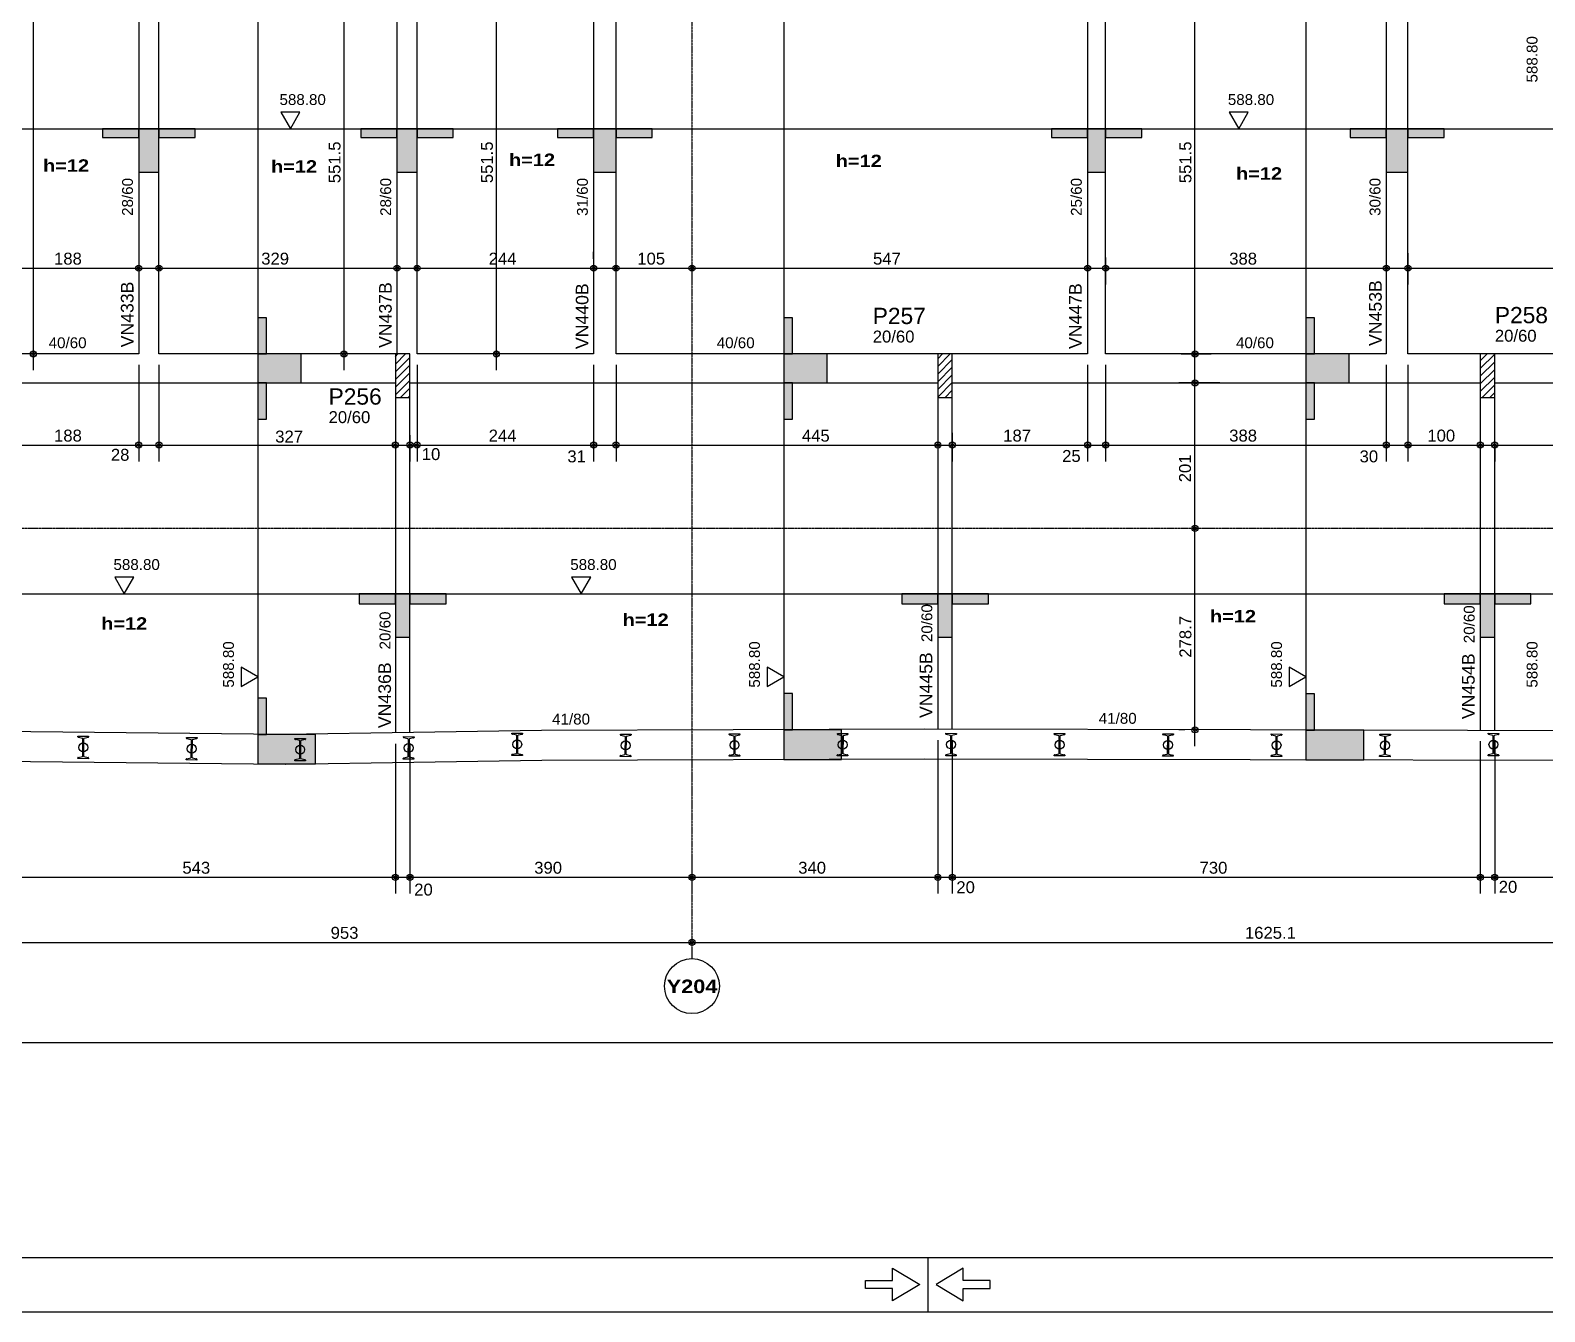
# Model space of a CAD drawing. Extents: x 0 to 13080, y 0 to 6750.
# Drawn here: x 6289 to 8383, y 0 to 1772 of the extents above; entities that cross this region are included whole.
import ezdxf

# ---------------------------------------------------------------- set-up
doc = ezdxf.new("R2010")
doc.units = 0
doc.header["$MEASUREMENT"] = 0
doc.linetypes.add('ESTILO_TQS_0007', pattern=[2.1, 1.5, -0.2, 0.2, -0.2])
for name, color, linetype in [('MTH-179', 1, 'CONTINUOUS'), ('MTH-202', 1, 'CONTINUOUS'), ('MTH-224', 4, 'CONTINUOUS'), ('MTH-230', 1, 'CONTINUOUS'), ('MTH-231', 1, 'CONTINUOUS'), ('MTH-COTAS7', 31, 'CONTINUOUS'), ('MTH-DIM-PILAR', 3, 'CONTINUOUS'), ('MTH-DIM-VIGA', 3, 'CONTINUOUS'), ('MTH-EIXO-214', 4, 'CONTINUOUS'), ('MTH-FACE-VIGA', 7, 'CONTINUOUS'), ('MTH-HACHURA-PILAR', 1, 'CONTINUOUS'), ('MTH-LINHA-CORTE', 5, 'CONTINUOUS'), ('MTH-LINHA-SEÇÃO', 16, 'CONTINUOUS'), ('MTH-MARGEM', 5, 'CONTINUOUS'), ('MTH-PILAR-MORRE', 5, 'CONTINUOUS'), ('MTH-SIMB_COTA', 3, 'CONTINUOUS'), ('MTH-SOMBRA21', 150, 'CONTINUOUS'), ('MTH-TIT1-VIGA', 5, 'CONTINUOUS'), ('MTH-TXT', 4, 'CONTINUOUS'), ('MTH-TXT-NEGRITO', 5, 'CONTINUOUS')]:
    doc.layers.add(name, color=color, linetype=linetype)
doc.styles.add('TQS_ARIAL', font='arial.ttf')
doc.styles.add('TQS_ARIAL_BLACK', font='ariblk.ttf')

msp = doc.modelspace()

# ---------------------------------------------------------------- linework, layer by layer
at = {"layer": 'MTH-179', "linetype": 'Continuous'}
for p, q in [((7530, 75), (7530, 0)), ((0, 0), (13080, 0))]:
    msp.add_line(p, q, dxfattribs=at)
for points in [[(7518.748901, 37.5), (7481.248901, 15), (7481.248901, 31.875), (7443.748901, 31.875), (7443.748901, 43.125), (7481.248901, 43.125), (7481.248901, 60), (7518.748901, 37.5)], [(7541.248901, 37.5), (7578.748901, 15), (7578.748901, 31.875), (7616.248901, 31.875), (7616.248901, 43.125), (7578.748901, 43.125), (7578.748901, 60), (7541.248901, 37.5)]]:
    msp.add_lwpolyline(points, dxfattribs=at)
at = {"layer": 'MTH-224', "linetype": 'Continuous'}
for points in [[(6635.217102, 1658.422405), (6648.466607, 1635.4747), (6661.714794, 1658.422405), (6635.217102, 1658.422405)], [(7946.545152, 1658.422405), (7959.794657, 1635.4747), (7973.042844, 1658.422405), (7946.545152, 1658.422405)], [(6405.627453, 1015.531695), (6418.876958, 992.58399), (6432.125144, 1015.531695), (6405.627453, 1015.531695)], [(7037.271453, 1015.531695), (7050.520958, 992.58399), (7063.769144, 1015.531695), (7037.271453, 1015.531695)], [(6580.43917, 864.634503), (6603.386875, 877.884008), (6580.43917, 891.132194), (6580.43917, 864.634503)], [(7307.833944, 864.634503), (7330.781649, 877.884008), (7307.833944, 891.132194), (7307.833944, 864.634503)], [(8029.712214, 864.634503), (8052.659919, 877.884008), (8029.712214, 891.132194), (8029.712214, 864.634503)]]:
    msp.add_lwpolyline(points, dxfattribs=at)
at = {"layer": 'MTH-230', "linetype": 'Continuous'}
msp.add_circle((7203.777243, 450.1738), 38, dxfattribs=at)
at = {"layer": 'MTH-231', "linetype": 'Continuous'}
for p, q in [((6954.857354, 799.09333), (6954.862809, 800.028398)), ((6954.862809, 800.028398), (6969.544159, 799.942741)), ((6961.099145, 796.982172), (6955.451798, 798.335123)), ((6961.556645, 772.75197), (6961.693589, 796.223964)), ((6962.669453, 796.218271), (6962.532516, 772.747702)), ((6968.935453, 798.256454), (6963.272704, 796.96949)), ((6969.544159, 799.942741), (6969.538704, 799.007673)), ((7104.851212, 797.586204), (7104.856667, 798.521272)), ((7104.856667, 798.521272), (7119.538017, 798.435615)), ((7111.093003, 795.475046), (7105.445656, 796.827997)), ((7118.929311, 796.749328), (7113.266562, 795.462364)), ((7119.538017, 798.435615), (7119.532562, 797.500547)), ((7255.367878, 798.068998), (7255.373333, 799.004066)), ((7255.373333, 799.004066), (7270.054683, 798.918409)), ((7261.609669, 795.95784), (7255.962322, 797.310791)), ((7269.445977, 797.232122), (7263.783228, 795.945158)), ((7270.054683, 798.918409), (7270.049228, 797.983341)), ((7404.835839, 798.548429), (7404.841294, 799.483497)), ((7404.841294, 799.483497), (7419.522644, 799.39784)), ((7411.07763, 796.437271), (7405.430283, 797.790222)), ((7418.913938, 797.711553), (7413.251189, 796.424589)), ((7419.522644, 799.39784), (7419.517189, 798.462772)), ((7554.83989, 798.835397), (7554.845345, 799.770465)), ((7554.845345, 799.770465), (7569.526695, 799.684808)), ((7561.081681, 796.724239), (7555.434334, 798.07719)), ((7561.539181, 772.494037), (7561.676125, 795.966031)), ((7562.651989, 795.960338), (7562.515052, 772.489769)), ((7568.917989, 797.998521), (7563.25524, 796.711557)), ((7569.526695, 799.684808), (7569.52124, 798.74974)), ((7704.840498, 798.516191), (7704.845953, 799.451259)), ((7704.845953, 799.451259), (7719.527303, 799.365602)), ((7711.082289, 796.405033), (7705.434942, 797.757984)), ((7718.918597, 797.679315), (7713.255848, 796.392351)), ((7719.527303, 799.365602), (7719.521848, 798.430534)), ((7854.841105, 798.196984), (7854.84656, 799.132052)), ((7854.84656, 799.132052), (7869.52791, 799.046395)), ((7861.082896, 796.085826), (7855.435549, 797.438777)), ((7868.919204, 797.360108), (7863.256455, 796.073144)), ((7869.52791, 799.046395), (7869.522455, 798.111327)), ((8004.841713, 797.877778), (8004.847168, 798.812846)), ((8004.847168, 798.812846), (8019.528518, 798.727189)), ((8011.083504, 795.76662), (8005.436157, 797.119571)), ((8018.919812, 797.040902), (8013.257063, 795.753938)), ((8019.528518, 798.727189), (8019.523063, 797.792121)), ((8154.84232, 797.558571), (8154.847775, 798.493639)), ((8154.847775, 798.493639), (8169.529125, 798.407982)), ((8161.084111, 795.447413), (8155.436764, 796.800364)), ((8168.920419, 796.721695), (8163.25767, 795.434731)), ((8169.529125, 798.407982), (8169.52367, 797.472914)), ((8304.851924, 798.822654), (8304.857379, 799.757722)), ((8304.857379, 799.757722), (8319.538729, 799.672065)), ((8311.093715, 796.711496), (8305.446368, 798.064447)), ((8311.551215, 772.481294), (8311.688159, 795.953288)), ((8312.664023, 795.947595), (8312.527086, 772.477026)), ((8318.930023, 797.985778), (8313.267274, 796.698814)), ((8319.538729, 799.672065), (8319.533274, 798.736997)), ((6354.758631, 794.806959), (6354.764086, 795.742027)), ((6354.764086, 795.742027), (6369.445436, 795.65637)), ((6361.000422, 792.695801), (6355.353075, 794.048752)), ((6361.457922, 768.465599), (6361.594866, 791.937593)), ((6362.57073, 791.9319), (6362.433793, 768.461331)), ((6368.83673, 793.970083), (6363.173981, 792.683119)), ((6369.445436, 795.65637), (6369.439981, 794.721302)), ((6504.75052, 792.953158), (6504.755975, 793.888226)), ((6504.755975, 793.888226), (6519.437325, 793.802569)), ((6510.992311, 790.842), (6505.344964, 792.194951)), ((6511.449811, 766.611798), (6511.586755, 790.083792)), ((6512.562619, 790.078099), (6512.425682, 766.60753)), ((6518.828619, 792.116282), (6513.16587, 790.829318)), ((6519.437325, 793.802569), (6519.43187, 792.867501)), ((6654.785452, 791.810939), (6654.790907, 792.746007)), ((6654.790907, 792.746007), (6669.472257, 792.66035)), ((6661.027243, 789.699781), (6655.379896, 791.052732)), ((6661.484743, 765.469579), (6661.621687, 788.941573)), ((6662.597551, 788.93588), (6662.460614, 765.465311)), ((6668.863551, 790.974063), (6663.200802, 789.687099)), ((6669.472257, 792.66035), (6669.466802, 791.725282)), ((6804.801669, 794.239015), (6804.807124, 795.174083)), ((6804.807124, 795.174083), (6819.488474, 795.088426)), ((6811.04346, 792.127857), (6805.396113, 793.480808)), ((6811.50096, 767.897655), (6811.637904, 791.369649)), ((6812.613768, 791.363956), (6812.476831, 767.893387)), ((6818.879768, 793.402139), (6813.217019, 792.115175)), ((6819.488474, 795.088426), (6819.483019, 794.153358)), ((7111.550503, 771.244844), (7111.687447, 794.716838)), ((7112.663311, 794.711145), (7112.526374, 771.240576)), ((7262.067169, 771.727638), (7262.204113, 795.199632)), ((7263.179977, 795.193939), (7263.04304, 771.72337)), ((7411.53513, 772.207069), (7411.672074, 795.679063)), ((7412.647938, 795.67337), (7412.511001, 772.202801)), ((7711.539789, 772.174831), (7711.676733, 795.646825)), ((7712.652597, 795.641132), (7712.51566, 772.170563)), ((7861.540396, 771.855624), (7861.67734, 795.327618)), ((7862.653204, 795.321925), (7862.516267, 771.851356)), ((8011.541004, 771.536418), (8011.677948, 795.008412)), ((8012.653812, 795.002719), (8012.516875, 771.53215)), ((8161.541611, 771.217211), (8161.678555, 794.689205)), ((8162.654419, 794.683512), (8162.517482, 771.212943)), ((6354.583223, 764.742555), (6354.588679, 765.677623)), ((6369.264573, 764.656898), (6354.583223, 764.742555)), ((6355.19193, 766.428842), (6360.854679, 767.715806)), ((6363.028238, 767.703124), (6368.675584, 766.350173)), ((6369.270029, 765.591966), (6369.264573, 764.656898)), ((6504.575112, 762.888754), (6504.580568, 763.823822)), ((6519.256462, 762.803097), (6504.575112, 762.888754)), ((6505.183819, 764.575041), (6510.846568, 765.862005)), ((6513.020127, 765.849323), (6518.667473, 764.496372)), ((6519.261918, 763.738165), (6519.256462, 762.803097)), ((6654.610044, 761.746535), (6654.6155, 762.681603)), ((6669.291394, 761.660878), (6654.610044, 761.746535)), ((6655.218751, 763.432822), (6660.8815, 764.719786)), ((6663.055059, 764.707104), (6668.702405, 763.354153)), ((6669.29685, 762.595946), (6669.291394, 761.660878)), ((6804.626261, 764.174611), (6804.631717, 765.109679)), ((6819.307611, 764.088954), (6804.626261, 764.174611)), ((6805.234968, 765.860898), (6810.897717, 767.147862)), ((6813.071276, 767.13518), (6818.718622, 765.782229)), ((6819.313067, 765.024022), (6819.307611, 764.088954)), ((6954.681946, 769.028926), (6954.687402, 769.963994)), ((6969.363296, 768.943269), (6954.681946, 769.028926)), ((6955.290653, 770.715213), (6960.953402, 772.002177)), ((6963.126961, 771.989495), (6968.774307, 770.636544)), ((6969.368752, 769.878337), (6969.363296, 768.943269)), ((7104.675804, 767.5218), (7104.68126, 768.456868)), ((7119.357154, 767.436143), (7104.675804, 767.5218)), ((7105.284511, 769.208087), (7110.94726, 770.495051)), ((7113.120819, 770.482369), (7118.768165, 769.129418)), ((7119.36261, 768.371211), (7119.357154, 767.436143)), ((7255.19247, 768.004594), (7255.197926, 768.939662)), ((7269.87382, 767.918937), (7255.19247, 768.004594)), ((7255.801177, 769.690881), (7261.463926, 770.977845)), ((7263.637485, 770.965163), (7269.284831, 769.612212)), ((7269.879276, 768.854005), (7269.87382, 767.918937)), ((7404.660431, 768.484025), (7404.665887, 769.419093)), ((7419.341781, 768.398368), (7404.660431, 768.484025)), ((7405.269138, 770.170312), (7410.931887, 771.457276)), ((7413.105446, 771.444594), (7418.752792, 770.091643)), ((7419.347237, 769.333436), (7419.341781, 768.398368)), ((7554.664482, 768.770993), (7554.669938, 769.706061)), ((7569.345832, 768.685336), (7554.664482, 768.770993)), ((7555.273189, 770.45728), (7560.935938, 771.744244)), ((7563.109497, 771.731562), (7568.756843, 770.378611)), ((7569.351288, 769.620404), (7569.345832, 768.685336)), ((7704.66509, 768.451787), (7704.670546, 769.386855)), ((7719.34644, 768.36613), (7704.66509, 768.451787)), ((7705.273797, 770.138074), (7710.936546, 771.425038)), ((7713.110105, 771.412356), (7718.757451, 770.059405)), ((7719.351896, 769.301198), (7719.34644, 768.36613)), ((7854.665697, 768.13258), (7854.671153, 769.067648)), ((7869.347047, 768.046923), (7854.665697, 768.13258)), ((7855.274404, 769.818867), (7860.937153, 771.105831)), ((7863.110712, 771.093149), (7868.758058, 769.740198)), ((7869.352503, 768.981991), (7869.347047, 768.046923)), ((8004.666305, 767.813374), (8004.671761, 768.748442)), ((8019.347655, 767.727717), (8004.666305, 767.813374)), ((8005.275012, 769.499661), (8010.937761, 770.786625)), ((8013.11132, 770.773943), (8018.758666, 769.420992)), ((8019.353111, 768.662785), (8019.347655, 767.727717)), ((8154.666912, 767.494167), (8154.672368, 768.429235)), ((8169.348262, 767.40851), (8154.666912, 767.494167)), ((8155.275619, 769.180454), (8160.938368, 770.467418)), ((8163.111927, 770.454736), (8168.759273, 769.101785)), ((8169.353718, 768.343578), (8169.348262, 767.40851)), ((8304.676516, 768.75825), (8304.681972, 769.693318)), ((8319.357866, 768.672593), (8304.676516, 768.75825)), ((8305.285223, 770.444537), (8310.947972, 771.731501)), ((8313.121531, 771.718819), (8318.768877, 770.365868)), ((8319.363322, 769.607661), (8319.357866, 768.672593))]:
    msp.add_line(p, q, dxfattribs=at)
for centre in [(6362.01433, 780.199462), (6512.006219, 778.345661), (6662.041151, 777.203442), (6812.057368, 779.631518), (6962.113053, 784.485833), (7112.106911, 782.978707), (7262.623577, 783.461501), (7412.091538, 783.940932), (7562.095589, 784.2279), (7712.096197, 783.908694), (7862.096804, 783.589487), (8012.097412, 783.270281), (8162.098019, 782.951074), (8312.107623, 784.215157)]:
    msp.add_circle(centre, 6.2, dxfattribs=at)
for centre, radius, start, end in [((6955.632363, 799.088817), 0.775021, 179.666352, 256.527493), ((6960.918581, 796.228477), 0.775021, 359.666352, 76.527493), ((6963.444462, 796.213741), 0.775021, 102.803943, 179.665084), ((6968.763696, 799.012204), 0.775021, 282.803943, 359.665084), ((7105.626221, 797.581691), 0.775021, 179.666352, 256.527493), ((7118.757554, 797.505078), 0.775021, 282.803943, 359.665084), ((7256.142887, 798.064485), 0.775021, 179.666352, 256.527493), ((7261.429105, 795.204145), 0.775021, 359.666352, 76.527493), ((7263.954986, 795.189409), 0.775021, 102.803943, 179.665084), ((7269.27422, 797.987872), 0.775021, 282.803943, 359.665084), ((7405.610848, 798.543916), 0.775021, 179.666352, 256.527493), ((7410.897066, 795.683576), 0.775021, 359.666352, 76.527493), ((7413.422947, 795.66884), 0.775021, 102.803943, 179.665084), ((7418.742181, 798.467303), 0.775021, 282.803943, 359.665084), ((7555.614899, 798.830884), 0.775021, 179.666352, 256.527493), ((7560.901117, 795.970544), 0.775021, 359.666352, 76.527493), ((7563.426998, 795.955808), 0.775021, 102.803943, 179.665084), ((7568.746232, 798.754271), 0.775021, 282.803943, 359.665084), ((7705.615507, 798.511678), 0.775021, 179.666352, 256.527493), ((7710.901725, 795.651338), 0.775021, 359.666352, 76.527493), ((7713.427606, 795.636602), 0.775021, 102.803943, 179.665084), ((7718.74684, 798.435065), 0.775021, 282.803943, 359.665084), ((7855.616114, 798.192471), 0.775021, 179.666352, 256.527493), ((7860.902332, 795.332131), 0.775021, 359.666352, 76.527493), ((7863.428213, 795.317395), 0.775021, 102.803943, 179.665084), ((7868.747447, 798.115858), 0.775021, 282.803943, 359.665084), ((8005.616722, 797.873265), 0.775021, 179.666352, 256.527493), ((8010.90294, 795.012925), 0.775021, 359.666352, 76.527493), ((8018.748055, 797.796652), 0.775021, 282.803943, 359.665084), ((8155.617329, 797.554058), 0.775021, 179.666352, 256.527493), ((8168.748662, 797.477445), 0.775021, 282.803943, 359.665084), ((8305.626933, 798.818141), 0.775021, 179.666352, 256.527493), ((8310.913151, 795.957801), 0.775021, 359.666352, 76.527493), ((8313.439032, 795.943065), 0.775021, 102.803943, 179.665084), ((8318.758266, 798.741528), 0.775021, 282.803943, 359.665084), ((6355.53364, 794.802446), 0.775021, 179.666352, 256.527493), ((6360.819858, 791.942106), 0.775021, 359.666352, 76.527493), ((6363.345739, 791.92737), 0.775021, 102.803943, 179.665084), ((6368.664973, 794.725833), 0.775021, 282.803943, 359.665084), ((6505.525529, 792.948645), 0.775021, 179.666352, 256.527493), ((6510.811747, 790.088305), 0.775021, 359.666352, 76.527493), ((6513.337628, 790.073569), 0.775021, 102.803943, 179.665084), ((6518.656862, 792.872032), 0.775021, 282.803943, 359.665084), ((6655.560461, 791.806426), 0.775021, 179.666352, 256.527493), ((6660.846679, 788.946086), 0.775021, 359.666352, 76.527493), ((6663.37256, 788.93135), 0.775021, 102.803943, 179.665084), ((6668.691794, 791.729813), 0.775021, 282.803943, 359.665084), ((6805.576678, 794.234502), 0.775021, 179.666352, 256.527493), ((6810.862896, 791.374162), 0.775021, 359.666352, 76.527493), ((6813.388777, 791.359426), 0.775021, 102.803943, 179.665084), ((6818.708011, 794.157889), 0.775021, 282.803943, 359.665084), ((7110.912439, 794.721351), 0.775021, 359.666352, 76.527493), ((7113.43832, 794.706615), 0.775021, 102.803943, 179.665084), ((8013.428821, 794.998189), 0.775021, 102.803943, 179.665084), ((8160.903547, 794.693718), 0.775021, 359.666352, 76.527493), ((8163.429428, 794.678982), 0.775021, 102.803943, 179.665084), ((6355.363688, 765.673092), 0.775021, 102.803943, 179.665084), ((6360.68292, 768.471559), 0.775025, 282.804082, 359.770246), ((6363.208802, 768.456818), 0.775021, 179.666352, 256.527493), ((6368.495021, 765.596479), 0.775021, 359.666352, 76.527493), ((6505.355577, 763.819291), 0.775021, 102.803943, 179.665084), ((6510.674809, 766.617758), 0.775025, 282.804082, 359.770246), ((6513.200691, 766.603017), 0.775021, 179.666352, 256.527493), ((6518.48691, 763.742678), 0.775021, 359.666352, 76.527493), ((6655.390509, 762.677072), 0.775021, 102.803943, 179.665084), ((6660.709741, 765.475539), 0.775025, 282.804082, 359.770246), ((6663.235623, 765.460798), 0.775021, 179.666352, 256.527493), ((6668.521842, 762.600459), 0.775021, 359.666352, 76.527493), ((6805.406726, 765.105148), 0.775021, 102.803943, 179.665084), ((6810.725958, 767.903615), 0.775025, 282.804082, 359.770246), ((6813.25184, 767.888874), 0.775021, 179.666352, 256.527493), ((6818.538059, 765.028535), 0.775021, 359.666352, 76.527493), ((6955.462411, 769.959463), 0.775021, 102.803943, 179.665084), ((6960.781643, 772.75793), 0.775025, 282.804082, 359.770246), ((6963.307525, 772.743189), 0.775021, 179.666352, 256.527493), ((6968.593744, 769.88285), 0.775021, 359.666352, 76.527493), ((7105.456269, 768.452337), 0.775021, 102.803943, 179.665084), ((7110.775501, 771.250804), 0.775025, 282.804082, 359.770246), ((7113.301383, 771.236063), 0.775021, 179.666352, 256.527493), ((7118.587602, 768.375724), 0.775021, 359.666352, 76.527493), ((7255.972935, 768.935131), 0.775021, 102.803943, 179.665084), ((7261.292167, 771.733598), 0.775025, 282.804082, 359.770246), ((7263.818049, 771.718857), 0.775021, 179.666352, 256.527493), ((7269.104268, 768.858518), 0.775021, 359.666352, 76.527493), ((7405.440896, 769.414562), 0.775021, 102.803943, 179.665084), ((7410.760128, 772.213029), 0.775025, 282.804082, 359.770246), ((7413.28601, 772.198288), 0.775021, 179.666352, 256.527493), ((7418.572229, 769.337949), 0.775021, 359.666352, 76.527493), ((7555.444947, 769.70153), 0.775021, 102.803943, 179.665084), ((7560.764179, 772.499997), 0.775025, 282.804082, 359.770246), ((7563.290061, 772.485256), 0.775021, 179.666352, 256.527493), ((7568.57628, 769.624917), 0.775021, 359.666352, 76.527493), ((7705.445555, 769.382324), 0.775021, 102.803943, 179.665084), ((7710.764787, 772.180791), 0.775025, 282.804082, 359.770246), ((7713.290669, 772.16605), 0.775021, 179.666352, 256.527493), ((7718.576888, 769.305711), 0.775021, 359.666352, 76.527493), ((7855.446162, 769.063117), 0.775021, 102.803943, 179.665084), ((7860.765394, 771.861584), 0.775025, 282.804082, 359.770246), ((7863.291276, 771.846843), 0.775021, 179.666352, 256.527493), ((7868.577495, 768.986504), 0.775021, 359.666352, 76.527493), ((8005.44677, 768.743911), 0.775021, 102.803943, 179.665084), ((8010.766002, 771.542378), 0.775025, 282.804082, 359.770246), ((8013.291884, 771.527637), 0.775021, 179.666352, 256.527493), ((8018.578103, 768.667298), 0.775021, 359.666352, 76.527493), ((8155.447377, 768.424704), 0.775021, 102.803943, 179.665084), ((8160.766609, 771.223171), 0.775025, 282.804082, 359.770246), ((8163.292491, 771.20843), 0.775021, 179.666352, 256.527493), ((8168.57871, 768.348091), 0.775021, 359.666352, 76.527493), ((8305.456981, 769.688787), 0.775021, 102.803943, 179.665084), ((8310.776213, 772.487254), 0.775025, 282.804082, 359.770246), ((8313.302095, 772.472513), 0.775021, 179.666352, 256.527493), ((8318.588314, 769.612174), 0.775021, 359.666352, 76.527493)]:
    msp.add_arc(centre, radius, start, end, dxfattribs=at)
at = {"layer": 'MTH-COTAS7', "linetype": 'Continuous'}
for p, q in [((6293.102997, 1301.732064), (6293.102997, 1998.232055)), ((6722.722233, 1301.732064), (6722.722233, 1898.232065)), ((6933.464574, 1301.732064), (6933.464574, 1898.232063)), ((7899.306507, 1301.732026), (7899.306507, 1898.232064)), ((6466.77648, 1424.780367), (6466.77648, 1465.357026)), ((6823.77805, 1438.258063), (6823.77805, 1465.357026)), ((7067.781771, 1455.786725), (7067.781771, 1465.357026)), ((7098.781771, 1434.019872), (7098.781771, 1465.357026)), ((7775.777243, 1457.553232), (7775.777243, 1420.357026)), ((8193.777243, 1463.844842), (8193.777243, 1420.357026)), ((6228.277243, 1442.857026), (6461.27648, 1442.857026)), ((6438.77648, 1433.5077), (6438.77648, 1420.357026)), ((6444.27648, 1442.857026), (6818.27805, 1442.857026)), ((6795.77805, 1441.327321), (6795.77805, 1420.357026)), ((6801.27805, 1442.857026), (7090.281771, 1442.857026)), ((7076.281771, 1442.857026), (7226.277243, 1442.857026)), ((7181.277243, 1442.857026), (7773.277243, 1442.857026)), ((7203.777243, 1442.271715), (7203.777243, 1420.357026)), ((7203.777243, 1442.271715), (7203.777243, 1420.357026)), ((7750.777243, 1437.310054), (7750.777243, 1420.357026)), ((7753.277243, 1442.857026), (8186.277243, 1442.857026)), ((8163.777243, 1442.06961), (8163.777243, 1420.357026)), ((8171.277243, 1442.857026), (8728.472411, 1442.857026)), ((6731.412939, 1324.232064), (6700.222233, 1324.232064)), ((6940.618372, 1324.232064), (6910.964574, 1324.232064)), ((7880.460918, 1324.232026), (7921.806507, 1324.232026)), ((6438.77648, 1309.232026), (6438.77648, 1175.694178)), ((6438.77648, 1309.232026), (6438.77648, 1175.694178)), ((6466.77648, 1309.232026), (6466.77648, 1175.694178)), ((6466.77648, 1309.232026), (6466.77648, 1175.694178)), ((6823.77805, 1309.232026), (6823.77805, 1175.694178)), ((6823.77805, 1309.232026), (6823.77805, 1175.694178)), ((7067.781771, 1309.232026), (7067.781771, 1175.694178)), ((7067.781771, 1309.232026), (7067.781771, 1175.694178)), ((7098.781771, 1309.232026), (7098.781771, 1175.694178)), ((7098.781771, 1309.232026), (7098.781771, 1175.694178)), ((7750.777243, 1309.232026), (7750.777243, 1175.694178)), ((7750.777243, 1309.232026), (7750.777243, 1175.694178)), ((7775.777243, 1309.232026), (7775.777243, 1175.694178)), ((7775.777243, 1309.232026), (7775.777243, 1175.694178)), ((7899.306507, 1060.73199), (7899.306507, 1306.732026)), ((8163.777243, 1309.232026), (8163.777243, 1175.694178)), ((8163.777243, 1309.232026), (8163.777243, 1175.694178)), ((8193.777243, 1309.232026), (8193.777243, 1175.694178)), ((8193.777243, 1309.232026), (8193.777243, 1175.694178)), ((7933.491357, 1284.232026), (7876.806507, 1284.232026)), ((7543.777913, 1215.392009), (7543.777913, 1175.694178)), ((7563.777913, 1215.307565), (7563.777913, 1175.694178)), ((8293.777913, 1215.835907), (8293.777913, 1175.694178)), ((6228.277243, 1198.194178), (6461.27648, 1198.194178)), ((6416.27648, 1198.194178), (6489.27648, 1198.194178)), ((6444.27648, 1198.194178), (6816.277913, 1198.194178)), ((6791.277913, 1198.194178), (6846.27805, 1198.194178)), ((6793.777913, 1213.449112), (6793.777913, 1175.694178)), ((6801.27805, 1198.194178), (7090.281771, 1198.194178)), ((6813.777913, 1211.906993), (6813.777913, 1175.694178)), ((7045.281771, 1198.194178), (7121.281771, 1198.194178)), ((7076.281771, 1198.194178), (7566.277913, 1198.194178)), ((7541.277913, 1198.194178), (7773.277243, 1198.194178)), ((7728.277243, 1198.194178), (7798.277243, 1198.194178)), ((7753.277243, 1198.194178), (8186.277243, 1198.194178)), ((8141.277243, 1198.194178), (8216.277243, 1198.194178)), ((8171.277243, 1198.194178), (8316.277913, 1198.194178)), ((8291.277913, 1198.194178), (8731.794014, 1198.194178)), ((8313.777913, 1198.672072), (8313.777913, 1175.694178)), ((7899.306507, 782.008195), (7899.306507, 1105.73199)), ((7909.809847, 1083.23199), (7921.806507, 1083.23199)), ((7909.809847, 1083.23199), (7921.806507, 1083.23199)), ((7885.282694, 804.508195), (7876.806507, 804.508195)), ((6793.777913, 785.340234), (6793.777913, 578.1738)), ((6793.777913, 785.340234), (6793.777913, 578.1738)), ((6813.777913, 785.663959), (6813.777913, 578.1738)), ((6813.777913, 785.663959), (6813.777913, 578.1738)), ((7543.777913, 790.26583), (7543.777913, 578.1738)), ((7543.777913, 790.26583), (7543.777913, 578.1738)), ((7563.777913, 790.223287), (7563.777913, 578.1738)), ((7563.777913, 790.223287), (7563.777913, 578.1738)), ((8293.777913, 788.670207), (8293.777913, 578.1738)), ((8293.777913, 788.670207), (8293.777913, 578.1738)), ((8313.777913, 788.627658), (8313.777913, 578.1738)), ((8313.777913, 788.627658), (8313.777913, 578.1738)), ((7203.777243, 630.766289), (7203.777243, 578.1738)), ((7203.777243, 630.766289), (7203.777243, 578.1738)), ((6228.277243, 600.6738), (6816.277913, 600.6738)), ((6771.277913, 600.6738), (6836.277913, 600.6738)), ((6791.277913, 600.6738), (7226.277243, 600.6738)), ((7181.277243, 600.6738), (7566.277913, 600.6738)), ((7521.277913, 600.6738), (7586.277913, 600.6738)), ((7541.277913, 600.6738), (8316.277913, 600.6738)), ((8271.277913, 600.6738), (8336.277913, 600.6738)), ((8291.277913, 600.6738), (8851.331125, 600.6738)), ((6228.277243, 510.6738), (7226.277243, 510.6738)), ((7181.277243, 510.6738), (8851.331125, 510.6738)), ((7203.777243, 503.607072), (7203.777243, 488.1738)), ((7203.777243, 503.607072), (7203.777243, 488.1738)), ((1234.777149, 372.42067), (8851.331125, 372.42067))]:
    msp.add_line(p, q, dxfattribs=at)
at = {"layer": 'MTH-EIXO-214', "linetype": 'ESTILO_TQS_0007'}
for p, q in [((7203.777243, 6386.749862), (7203.777243, 488.1738)), ((718.67219, 1083.23199), (9031.331125, 1083.23199))]:
    msp.add_line(p, q, dxfattribs=at)
at = {"layer": 'MTH-FACE-VIGA', "linetype": 'Continuous'}
for points in [[(6438.77648, 1890.732064), (6438.77648, 1324.232026)], [(6466.77648, 1324.232026), (6466.77648, 1890.732064)], [(6795.77805, 1875.732065), (6795.77805, 1324.232026)], [(6823.77805, 1324.232026), (6823.77805, 1875.732064)], [(7067.781771, 1875.732063), (7067.781771, 1324.232026)], [(7098.781771, 1324.232026), (7098.781771, 1875.732063)], [(7750.777243, 1875.732064), (7750.777243, 1324.232026)], [(7775.777243, 1324.232026), (7775.777243, 1875.732064)], [(8163.777243, 1875.732064), (8163.777243, 1324.232026)], [(8193.777243, 1324.232026), (8193.777243, 1875.732064)], [(6438.77648, 1324.232026), (6187.777243, 1324.232026)], [(6793.777913, 1324.232026), (6466.77648, 1324.232026)], [(7067.781771, 1324.232026), (6823.77805, 1324.232026)], [(7543.777913, 1324.232026), (7098.781771, 1324.232026)], [(7750.777243, 1324.232026), (7563.777913, 1324.232026)], [(8163.777243, 1324.232026), (7775.777243, 1324.232026)], [(8293.777913, 1324.232026), (8193.777243, 1324.232026)], [(8705.972472, 1324.232026), (8313.777913, 1324.232026)], [(6173.777243, 1284.232026), (6452.77648, 1284.232026)], [(6452.77648, 1284.232026), (6793.777913, 1284.232026)], [(6813.777913, 1284.232026), (7083.281771, 1284.232026)], [(7083.281771, 1284.232026), (7543.777913, 1284.232026)], [(7563.777913, 1284.232026), (7763.277243, 1284.232026)], [(7763.277243, 1284.232026), (8178.777243, 1284.232026)], [(8178.777243, 1284.232026), (8293.777913, 1284.232026)], [(8313.777913, 1284.232026), (8710.401533, 1284.232026)], [(6793.777913, 1264.232026), (6793.777913, 800.340234)], [(6813.777913, 800.663956), (6813.777913, 1264.232026)], [(7543.777913, 1264.232026), (7543.777913, 805.26583)], [(7563.777913, 805.223287), (7563.777913, 1264.232026)], [(8293.777913, 1264.232026), (8293.777913, 803.670219)], [(8313.777913, 803.627658), (8313.777913, 1264.232026)]]:
    msp.add_lwpolyline(points, dxfattribs=at)
at = {"layer": 'MTH-HACHURA-PILAR', "linetype": 'Continuous'}
for p, q in [((6793.777913, 1310.164825), (6807.845114, 1324.232026)), ((6793.777913, 1320.771427), (6797.238513, 1324.232026)), ((6793.777913, 1299.558224), (6813.777913, 1319.558224)), ((7543.777913, 1307.096103), (7560.913836, 1324.232026)), ((7543.777913, 1317.702705), (7550.307235, 1324.232026)), ((8293.777913, 1314.633983), (8303.375957, 1324.232026)), ((8293.777913, 1304.027381), (8313.777913, 1324.027381)), ((6793.777913, 1288.951622), (6813.777913, 1308.951622)), ((7543.777913, 1296.489502), (7563.777913, 1316.489502)), ((7543.777913, 1285.8829), (7563.777913, 1305.8829)), ((8293.777913, 1293.42078), (8313.777913, 1313.42078)), ((8293.777913, 1282.814178), (8313.777913, 1302.814178)), ((6793.777913, 1278.34502), (6813.777913, 1298.34502)), ((6793.777913, 1267.738418), (6813.777913, 1287.738418)), ((7543.777913, 1275.276298), (7563.777913, 1295.276298)), ((7543.777913, 1264.669696), (7563.777913, 1284.669696)), ((8293.777913, 1272.207576), (8313.777913, 1292.207576)), ((8296.408965, 1264.232026), (8313.777913, 1281.600974)), ((6800.878123, 1264.232026), (6813.777913, 1277.131817)), ((6811.484725, 1264.232026), (6813.777913, 1266.525215)), ((7553.946845, 1264.232026), (7563.777913, 1274.063095)), ((8307.015567, 1264.232026), (8313.777913, 1270.994373))]:
    msp.add_line(p, q, dxfattribs=at)
at = {"layer": 'MTH-LINHA-CORTE', "linetype": 'Continuous'}
for p, q in [((6641.479964, 797.86797), (6245.560804, 802.389988)), ((6818.556055, 800.736118), (6641.328141, 797.867608)), ((6995.683171, 803.604473), (6818.55601, 800.736117)), ((7525.677014, 805.304935), (6995.754584, 803.605165)), ((7975.930629, 804.347285), (7525.706354, 805.304951)), ((8425.994841, 803.389533), (7975.930634, 804.347285)), ((6245.092565, 761.392661), (6641.425786, 756.865914)), ((6641.577608, 756.866276), (6819.219571, 759.741487)), ((6819.219617, 759.741488), (6996.15228, 762.606694)), ((6996.080867, 762.606001), (7525.808524, 764.305146)), ((7525.779178, 764.30513), (7975.843414, 763.347378)), ((7975.843414, 763.347378), (8425.907592, 762.389626))]:
    msp.add_line(p, q, dxfattribs=at)
at = {"layer": 'MTH-LINHA-SEÇÃO', "linetype": 'Continuous'}
for p, q in [((8052.659919, 4066.891563), (8052.659919, 768.538636)), ((6603.386875, 1975.732065), (6603.386875, 757.303036)), ((7330.781649, 1875.732063), (7330.781649, 763.679775)), ((1085.922182, 1635.4747), (8679.052692, 1635.4747)), ((1085.922182, 992.58399), (8750.242477, 992.58399))]:
    msp.add_line(p, q, dxfattribs=at)
for points in [[(6438.77648, 1623.4747), (6438.77648, 1635.4747), (6388.77648, 1635.4747), (6388.77648, 1623.4747), (6438.77648, 1623.4747)], [(6466.77648, 1635.4747), (6438.77648, 1635.4747), (6438.77648, 1575.4747), (6466.77648, 1575.4747), (6466.77648, 1635.4747)], [(6516.77648, 1623.4747), (6516.77648, 1635.4747), (6466.77648, 1635.4747), (6466.77648, 1623.4747), (6516.77648, 1623.4747)], [(6795.77805, 1623.4747), (6795.77805, 1635.4747), (6745.77805, 1635.4747), (6745.77805, 1623.4747), (6795.77805, 1623.4747)], [(6823.77805, 1635.4747), (6795.77805, 1635.4747), (6795.77805, 1575.4747), (6823.77805, 1575.4747), (6823.77805, 1635.4747)], [(6873.77805, 1623.4747), (6873.77805, 1635.4747), (6823.77805, 1635.4747), (6823.77805, 1623.4747), (6873.77805, 1623.4747)], [(7067.781771, 1623.4747), (7067.781771, 1635.4747), (7017.781771, 1635.4747), (7017.781771, 1623.4747), (7067.781771, 1623.4747)], [(7098.781771, 1635.4747), (7067.781771, 1635.4747), (7067.781771, 1575.4747), (7098.781771, 1575.4747), (7098.781771, 1635.4747)], [(7148.781771, 1623.4747), (7148.781771, 1635.4747), (7098.781771, 1635.4747), (7098.781771, 1623.4747), (7148.781771, 1623.4747)], [(7750.777243, 1623.4747), (7750.777243, 1635.4747), (7700.777243, 1635.4747), (7700.777243, 1623.4747), (7750.777243, 1623.4747)], [(7775.777243, 1635.4747), (7750.777243, 1635.4747), (7750.777243, 1575.4747), (7775.777243, 1575.4747), (7775.777243, 1635.4747)], [(7825.777243, 1623.4747), (7825.777243, 1635.4747), (7775.777243, 1635.4747), (7775.777243, 1623.4747), (7825.777243, 1623.4747)], [(8163.777243, 1623.4747), (8163.777243, 1635.4747), (8113.777243, 1635.4747), (8113.777243, 1623.4747), (8163.777243, 1623.4747)], [(8193.777243, 1635.4747), (8163.777243, 1635.4747), (8163.777243, 1575.4747), (8193.777243, 1575.4747), (8193.777243, 1635.4747)], [(8243.777243, 1623.4747), (8243.777243, 1635.4747), (8193.777243, 1635.4747), (8193.777243, 1623.4747), (8243.777243, 1623.4747)], [(6615.386875, 1374.232064), (6603.386875, 1374.232064), (6603.386875, 1324.232064), (6615.386875, 1324.232064), (6615.386875, 1374.232064)], [(7342.781649, 1374.232064), (7330.781649, 1374.232064), (7330.781649, 1324.232064), (7342.781649, 1324.232064), (7342.781649, 1374.232064)], [(8064.659919, 1374.232064), (8052.659919, 1374.232064), (8052.659919, 1324.232064), (8064.659919, 1324.232064), (8064.659919, 1374.232064)], [(6603.386875, 1324.232064), (6603.386875, 1284.232026), (6663.386875, 1284.232026), (6663.386875, 1324.232064), (6603.386875, 1324.232064)], [(7330.781649, 1324.232064), (7330.781649, 1284.232026), (7390.781649, 1284.232026), (7390.781649, 1324.232064), (7330.781649, 1324.232064)], [(8052.659919, 1324.232064), (8052.659919, 1284.232026), (8112.659919, 1284.232026), (8112.659919, 1324.232064), (8052.659919, 1324.232064)], [(6615.386875, 1284.232026), (6603.386875, 1284.232026), (6603.386875, 1234.232026), (6615.386875, 1234.232026), (6615.386875, 1284.232026)], [(7342.781649, 1284.232026), (7330.781649, 1284.232026), (7330.781649, 1234.232026), (7342.781649, 1234.232026), (7342.781649, 1284.232026)], [(8064.659919, 1284.232026), (8052.659919, 1284.232026), (8052.659919, 1234.232026), (8064.659919, 1234.232026), (8064.659919, 1284.232026)], [(6793.777913, 992.584026), (6743.777913, 992.584026), (6743.777913, 978.584026), (6793.777913, 978.584026), (6793.777913, 992.584026)], [(6813.777913, 992.584026), (6793.777913, 992.584026), (6793.777913, 932.584026), (6813.777913, 932.584026), (6813.777913, 992.584026)], [(6863.777913, 992.584026), (6813.777913, 992.584026), (6813.777913, 978.584026), (6863.777913, 978.584026), (6863.777913, 992.584026)], [(7543.777913, 992.584026), (7493.777913, 992.584026), (7493.777913, 978.584026), (7543.777913, 978.584026), (7543.777913, 992.584026)], [(7563.777913, 992.584026), (7543.777913, 992.584026), (7543.777913, 932.584026), (7563.777913, 932.584026), (7563.777913, 992.584026)], [(7613.777913, 992.584026), (7563.777913, 992.584026), (7563.777913, 978.584026), (7613.777913, 978.584026), (7613.777913, 992.584026)], [(8293.777913, 992.584026), (8243.777913, 992.584026), (8243.777913, 978.584026), (8293.777913, 978.584026), (8293.777913, 992.584026)], [(8313.777913, 992.584026), (8293.777913, 992.584026), (8293.777913, 932.584026), (8313.777913, 932.584026), (8313.777913, 992.584026)], [(8363.777913, 992.584026), (8313.777913, 992.584026), (8313.777913, 978.584026), (8363.777913, 978.584026), (8363.777913, 992.584026)], [(6615.386875, 848.303036), (6603.386875, 848.303036), (6603.386875, 798.303036), (6615.386875, 798.303036), (6615.386875, 848.303036)], [(7342.781649, 854.679775), (7330.781649, 854.679775), (7330.781649, 804.679775), (7342.781649, 804.679775), (7342.781649, 854.679775)], [(8064.659919, 854.184002), (8052.659919, 854.184002), (8052.659919, 804.184002), (8064.659919, 804.184002), (8064.659919, 854.184002)], [(6683.386875, 798.303036), (6603.386875, 798.303036), (6603.386875, 757.303036), (6683.386875, 757.303036), (6683.386875, 798.303036)], [(7410.781649, 804.679775), (7330.781649, 804.679775), (7330.781649, 763.679775), (7410.781649, 763.679775), (7410.781649, 804.679775)], [(8132.659919, 804.184002), (8052.659919, 804.184002), (8052.659919, 763.184002), (8132.659919, 763.184002), (8132.659919, 804.184002)]]:
    msp.add_lwpolyline(points, dxfattribs=at)
at = {"layer": 'MTH-MARGEM', "linetype": 'Continuous'}
msp.add_line((262.5, 75), (13005, 75), dxfattribs=at)
at = {"layer": 'MTH-PILAR-MORRE', "linetype": 'Continuous'}
for points in [[(6793.777913, 1264.232026), (6813.777913, 1264.232026), (6813.777913, 1324.232026), (6793.777913, 1324.232026), (6793.777913, 1264.232026)], [(7543.777913, 1264.232026), (7563.777913, 1264.232026), (7563.777913, 1324.232026), (7543.777913, 1324.232026), (7543.777913, 1264.232026)], [(8293.777913, 1264.232026), (8313.777913, 1264.232026), (8313.777913, 1324.232026), (8293.777913, 1324.232026), (8293.777913, 1264.232026)]]:
    msp.add_lwpolyline(points, dxfattribs=at)
at = {"layer": 'MTH-SIMB_COTA', "linetype": 'Continuous'}
for centre, radius in [((6438.77648, 1442.857026), 4.200001), ((6438.77648, 1442.857026), 2.1), ((6466.77648, 1442.857026), 4.200001), ((6466.77648, 1442.857026), 2.1), ((6795.77805, 1442.857026), 4.200001), ((6795.77805, 1442.857026), 2.1), ((6823.77805, 1442.857026), 4.200001), ((6823.77805, 1442.857026), 2.1), ((7067.781771, 1442.857026), 4.200001), ((7067.781771, 1442.857026), 2.1), ((7098.781771, 1442.857026), 4.200001), ((7098.781771, 1442.857026), 2.1), ((7203.777243, 1442.857026), 4.200001), ((7203.777243, 1442.857026), 4.200001), ((7203.777243, 1442.857026), 2.1), ((7203.777243, 1442.857026), 2.1), ((7750.777243, 1442.857026), 4.200001), ((7750.777243, 1442.857026), 2.1), ((7775.777243, 1442.857026), 4.200001), ((7775.777243, 1442.857026), 2.1), ((8163.777243, 1442.857026), 4.200001), ((8163.777243, 1442.857026), 2.1), ((8193.777243, 1442.857026), 4.200001), ((8193.777243, 1442.857026), 2.1), ((6293.102997, 1324.232064), 4.200001), ((6293.102997, 1324.232064), 2.1), ((6722.722233, 1324.232064), 4.200001), ((6722.722233, 1324.232064), 2.1), ((6933.464574, 1324.232064), 4.200001), ((6933.464574, 1324.232064), 2.1), ((7899.306507, 1324.232026), 4.200001), ((7899.306507, 1324.232026), 2.1), ((7899.306507, 1284.232026), 4.200001), ((7899.306507, 1284.232026), 2.1), ((6438.77648, 1198.194178), 4.200001), ((6438.77648, 1198.194178), 4.200001), ((6438.77648, 1198.194178), 2.1), ((6438.77648, 1198.194178), 2.1), ((6466.77648, 1198.194178), 4.200001), ((6466.77648, 1198.194178), 4.200001), ((6466.77648, 1198.194178), 2.1), ((6466.77648, 1198.194178), 2.1), ((6793.777913, 1198.194178), 4.200001), ((6793.777913, 1198.194178), 2.1), ((6813.777913, 1198.194178), 4.200001), ((6813.777913, 1198.194178), 2.1), ((6823.77805, 1198.194178), 4.200001), ((6823.77805, 1198.194178), 4.200001), ((6823.77805, 1198.194178), 2.1), ((6823.77805, 1198.194178), 2.1), ((7067.781771, 1198.194178), 4.200001), ((7067.781771, 1198.194178), 4.200001), ((7067.781771, 1198.194178), 2.1), ((7067.781771, 1198.194178), 2.1), ((7098.781771, 1198.194178), 4.200001), ((7098.781771, 1198.194178), 4.200001), ((7098.781771, 1198.194178), 2.1), ((7098.781771, 1198.194178), 2.1), ((7543.777913, 1198.194178), 4.200001), ((7543.777913, 1198.194178), 2.1), ((7563.777913, 1198.194178), 4.200001), ((7563.777913, 1198.194178), 2.1), ((7750.777243, 1198.194178), 4.200001), ((7750.777243, 1198.194178), 4.200001), ((7750.777243, 1198.194178), 2.1), ((7750.777243, 1198.194178), 2.1), ((7775.777243, 1198.194178), 4.200001), ((7775.777243, 1198.194178), 4.200001), ((7775.777243, 1198.194178), 2.1), ((7775.777243, 1198.194178), 2.1), ((8163.777243, 1198.194178), 4.200001), ((8163.777243, 1198.194178), 4.200001), ((8163.777243, 1198.194178), 2.1), ((8163.777243, 1198.194178), 2.1), ((8193.777243, 1198.194178), 4.200001), ((8193.777243, 1198.194178), 4.200001), ((8193.777243, 1198.194178), 2.1), ((8193.777243, 1198.194178), 2.1), ((8293.777913, 1198.194178), 4.200001), ((8293.777913, 1198.194178), 2.1), ((8313.777913, 1198.194178), 4.200001), ((8313.777913, 1198.194178), 2.1), ((7899.306507, 1083.23199), 4.200001), ((7899.306507, 1083.23199), 4.200001), ((7899.306507, 1083.23199), 2.1), ((7899.306507, 1083.23199), 2.1), ((7899.306507, 804.508195), 4.200001), ((7899.306507, 804.508195), 2.1), ((6793.777913, 600.6738), 4.200001), ((6793.777913, 600.6738), 4.200001), ((6793.777913, 600.6738), 2.1), ((6793.777913, 600.6738), 2.1), ((6813.777913, 600.6738), 4.200001), ((6813.777913, 600.6738), 4.200001), ((6813.777913, 600.6738), 2.1), ((6813.777913, 600.6738), 2.1), ((7203.777243, 600.6738), 4.200001), ((7203.777243, 600.6738), 4.200001), ((7203.777243, 600.6738), 2.1), ((7203.777243, 600.6738), 2.1), ((7543.777913, 600.6738), 4.200001), ((7543.777913, 600.6738), 4.200001), ((7543.777913, 600.6738), 2.1), ((7543.777913, 600.6738), 2.1), ((7563.777913, 600.6738), 4.200001), ((7563.777913, 600.6738), 4.200001), ((7563.777913, 600.6738), 2.1), ((7563.777913, 600.6738), 2.1), ((8293.777913, 600.6738), 4.200001), ((8293.777913, 600.6738), 4.200001), ((8293.777913, 600.6738), 2.1), ((8293.777913, 600.6738), 2.1), ((8313.777913, 600.6738), 4.200001), ((8313.777913, 600.6738), 4.200001), ((8313.777913, 600.6738), 2.1), ((8313.777913, 600.6738), 2.1), ((7203.777243, 510.6738), 4.200001), ((7203.777243, 510.6738), 4.200001), ((7203.777243, 510.6738), 2.1), ((7203.777243, 510.6738), 2.1)]:
    msp.add_circle(centre, radius, dxfattribs=at)
at = {"layer": 'MTH-SOMBRA21', "linetype": 'Continuous'}
for points in [[(6438.77648, 1623.4747), (6438.77648, 1635.4747), (6388.77648, 1635.4747)], [(6438.77648, 1623.4747), (6388.77648, 1635.4747), (6388.77648, 1623.4747)], [(6466.77648, 1635.4747), (6438.77648, 1635.4747), (6438.77648, 1575.4747)], [(6466.77648, 1635.4747), (6438.77648, 1575.4747), (6466.77648, 1575.4747)], [(6516.77648, 1623.4747), (6516.77648, 1635.4747), (6466.77648, 1635.4747)], [(6516.77648, 1623.4747), (6466.77648, 1635.4747), (6466.77648, 1623.4747)], [(6466.77648, 1635.4747), (6466.77648, 1575.4747), (6466.77648, 1635.4747)], [(6795.77805, 1623.4747), (6795.77805, 1635.4747), (6745.77805, 1635.4747)], [(6795.77805, 1623.4747), (6745.77805, 1635.4747), (6745.77805, 1623.4747)], [(6823.77805, 1635.4747), (6795.77805, 1635.4747), (6795.77805, 1575.4747)], [(6823.77805, 1635.4747), (6795.77805, 1575.4747), (6823.77805, 1575.4747)], [(6873.77805, 1623.4747), (6873.77805, 1635.4747), (6823.77805, 1635.4747)], [(6873.77805, 1623.4747), (6823.77805, 1635.4747), (6823.77805, 1623.4747)], [(6823.77805, 1635.4747), (6823.77805, 1575.4747), (6823.77805, 1635.4747)], [(7067.781771, 1623.4747), (7067.781771, 1635.4747), (7017.781771, 1635.4747)], [(7067.781771, 1623.4747), (7017.781771, 1635.4747), (7017.781771, 1623.4747)], [(7098.781771, 1635.4747), (7067.781771, 1635.4747), (7067.781771, 1575.4747)], [(7098.781771, 1635.4747), (7067.781771, 1575.4747), (7098.781771, 1575.4747)], [(7148.781771, 1623.4747), (7148.781771, 1635.4747), (7098.781771, 1635.4747)], [(7148.781771, 1623.4747), (7098.781771, 1635.4747), (7098.781771, 1623.4747)], [(7098.781771, 1635.4747), (7098.781771, 1575.4747), (7098.781771, 1635.4747)], [(7750.777243, 1623.4747), (7750.777243, 1635.4747), (7700.777243, 1635.4747)], [(7750.777243, 1623.4747), (7700.777243, 1635.4747), (7700.777243, 1623.4747)], [(7775.777243, 1635.4747), (7750.777243, 1635.4747), (7750.777243, 1575.4747)], [(7775.777243, 1635.4747), (7750.777243, 1575.4747), (7775.777243, 1575.4747)], [(7825.777243, 1623.4747), (7825.777243, 1635.4747), (7775.777243, 1635.4747)], [(7825.777243, 1623.4747), (7775.777243, 1635.4747), (7775.777243, 1623.4747)], [(7775.777243, 1635.4747), (7775.777243, 1575.4747), (7775.777243, 1635.4747)], [(8163.777243, 1623.4747), (8163.777243, 1635.4747), (8113.777243, 1635.4747)], [(8163.777243, 1623.4747), (8113.777243, 1635.4747), (8113.777243, 1623.4747)], [(8193.777243, 1635.4747), (8163.777243, 1635.4747), (8163.777243, 1575.4747)], [(8193.777243, 1635.4747), (8163.777243, 1575.4747), (8193.777243, 1575.4747)], [(8243.777243, 1623.4747), (8243.777243, 1635.4747), (8193.777243, 1635.4747)], [(8243.777243, 1623.4747), (8193.777243, 1635.4747), (8193.777243, 1623.4747)], [(8193.777243, 1635.4747), (8193.777243, 1575.4747), (8193.777243, 1635.4747)], [(6438.77648, 1623.4747), (6388.77648, 1623.4747), (6438.77648, 1623.4747)], [(6516.77648, 1623.4747), (6466.77648, 1623.4747), (6516.77648, 1623.4747)], [(6795.77805, 1623.4747), (6745.77805, 1623.4747), (6795.77805, 1623.4747)], [(6873.77805, 1623.4747), (6823.77805, 1623.4747), (6873.77805, 1623.4747)], [(7067.781771, 1623.4747), (7017.781771, 1623.4747), (7067.781771, 1623.4747)], [(7148.781771, 1623.4747), (7098.781771, 1623.4747), (7148.781771, 1623.4747)], [(7750.777243, 1623.4747), (7700.777243, 1623.4747), (7750.777243, 1623.4747)], [(7825.777243, 1623.4747), (7775.777243, 1623.4747), (7825.777243, 1623.4747)], [(8163.777243, 1623.4747), (8113.777243, 1623.4747), (8163.777243, 1623.4747)], [(8243.777243, 1623.4747), (8193.777243, 1623.4747), (8243.777243, 1623.4747)], [(6615.386875, 1374.232064), (6603.386875, 1374.232064), (6603.386875, 1324.232064)], [(6615.386875, 1374.232064), (6603.386875, 1324.232064), (6615.386875, 1324.232064)], [(6615.386875, 1374.232064), (6615.386875, 1324.232064), (6615.386875, 1374.232064)], [(7342.781649, 1374.232064), (7330.781649, 1374.232064), (7330.781649, 1324.232064)], [(7342.781649, 1374.232064), (7330.781649, 1324.232064), (7342.781649, 1324.232064)], [(7342.781649, 1374.232064), (7342.781649, 1324.232064), (7342.781649, 1374.232064)], [(8064.659919, 1374.232064), (8052.659919, 1374.232064), (8052.659919, 1324.232064)], [(8064.659919, 1374.232064), (8052.659919, 1324.232064), (8064.659919, 1324.232064)], [(8064.659919, 1374.232064), (8064.659919, 1324.232064), (8064.659919, 1374.232064)], [(6603.386875, 1324.232064), (6603.386875, 1284.232026), (6663.386875, 1284.232026)], [(6603.386875, 1324.232064), (6663.386875, 1284.232026), (6663.386875, 1324.232064)], [(6603.386875, 1324.232064), (6663.386875, 1324.232064), (6603.386875, 1324.232064)], [(7330.781649, 1324.232064), (7330.781649, 1284.232026), (7390.781649, 1284.232026)], [(7330.781649, 1324.232064), (7390.781649, 1284.232026), (7390.781649, 1324.232064)], [(7330.781649, 1324.232064), (7390.781649, 1324.232064), (7330.781649, 1324.232064)], [(8052.659919, 1324.232064), (8052.659919, 1284.232026), (8112.659919, 1284.232026)], [(8052.659919, 1324.232064), (8112.659919, 1284.232026), (8112.659919, 1324.232064)], [(8052.659919, 1324.232064), (8112.659919, 1324.232064), (8052.659919, 1324.232064)], [(6615.386875, 1284.232026), (6603.386875, 1284.232026), (6603.386875, 1234.232026)], [(6615.386875, 1284.232026), (6603.386875, 1234.232026), (6615.386875, 1234.232026)], [(6615.386875, 1284.232026), (6615.386875, 1234.232026), (6615.386875, 1284.232026)], [(7342.781649, 1284.232026), (7330.781649, 1284.232026), (7330.781649, 1234.232026)], [(7342.781649, 1284.232026), (7330.781649, 1234.232026), (7342.781649, 1234.232026)], [(7342.781649, 1284.232026), (7342.781649, 1234.232026), (7342.781649, 1284.232026)], [(8064.659919, 1284.232026), (8052.659919, 1284.232026), (8052.659919, 1234.232026)], [(8064.659919, 1284.232026), (8052.659919, 1234.232026), (8064.659919, 1234.232026)], [(8064.659919, 1284.232026), (8064.659919, 1234.232026), (8064.659919, 1284.232026)], [(6793.777913, 992.584026), (6743.777913, 992.584026), (6743.777913, 978.584026)], [(6793.777913, 992.584026), (6743.777913, 978.584026), (6793.777913, 978.584026)], [(6813.777913, 992.584026), (6793.777913, 992.584026), (6793.777913, 932.584026)], [(6813.777913, 992.584026), (6793.777913, 932.584026), (6813.777913, 932.584026)], [(6793.777913, 992.584026), (6793.777913, 978.584026), (6793.777913, 992.584026)], [(6813.777913, 992.584026), (6813.777913, 932.584026), (6813.777913, 992.584026)], [(6863.777913, 992.584026), (6813.777913, 992.584026), (6813.777913, 978.584026)], [(6863.777913, 992.584026), (6813.777913, 978.584026), (6863.777913, 978.584026)], [(6863.777913, 992.584026), (6863.777913, 978.584026), (6863.777913, 992.584026)], [(7543.777913, 992.584026), (7493.777913, 992.584026), (7493.777913, 978.584026)], [(7543.777913, 992.584026), (7493.777913, 978.584026), (7543.777913, 978.584026)], [(7563.777913, 992.584026), (7543.777913, 992.584026), (7543.777913, 932.584026)], [(7563.777913, 992.584026), (7543.777913, 932.584026), (7563.777913, 932.584026)], [(7543.777913, 992.584026), (7543.777913, 978.584026), (7543.777913, 992.584026)], [(7563.777913, 992.584026), (7563.777913, 932.584026), (7563.777913, 992.584026)], [(7613.777913, 992.584026), (7563.777913, 992.584026), (7563.777913, 978.584026)], [(7613.777913, 992.584026), (7563.777913, 978.584026), (7613.777913, 978.584026)], [(7613.777913, 992.584026), (7613.777913, 978.584026), (7613.777913, 992.584026)], [(8293.777913, 992.584026), (8243.777913, 992.584026), (8243.777913, 978.584026)], [(8293.777913, 992.584026), (8243.777913, 978.584026), (8293.777913, 978.584026)], [(8313.777913, 992.584026), (8293.777913, 992.584026), (8293.777913, 932.584026)], [(8313.777913, 992.584026), (8293.777913, 932.584026), (8313.777913, 932.584026)], [(8293.777913, 992.584026), (8293.777913, 978.584026), (8293.777913, 992.584026)], [(8313.777913, 992.584026), (8313.777913, 932.584026), (8313.777913, 992.584026)], [(8363.777913, 992.584026), (8313.777913, 992.584026), (8313.777913, 978.584026)], [(8363.777913, 992.584026), (8313.777913, 978.584026), (8363.777913, 978.584026)], [(8363.777913, 992.584026), (8363.777913, 978.584026), (8363.777913, 992.584026)], [(6615.386875, 848.303036), (6603.386875, 848.303036), (6603.386875, 798.303036)], [(6615.386875, 848.303036), (6603.386875, 798.303036), (6615.386875, 798.303036)], [(6615.386875, 848.303036), (6615.386875, 798.303036), (6615.386875, 848.303036)], [(7342.781649, 854.679775), (7330.781649, 854.679775), (7330.781649, 804.679775)], [(7342.781649, 854.679775), (7330.781649, 804.679775), (7342.781649, 804.679775)], [(7342.781649, 854.679775), (7342.781649, 804.679775), (7342.781649, 854.679775)], [(8064.659919, 854.184002), (8052.659919, 854.184002), (8052.659919, 804.184002)], [(8064.659919, 854.184002), (8052.659919, 804.184002), (8064.659919, 804.184002)], [(8064.659919, 854.184002), (8064.659919, 804.184002), (8064.659919, 854.184002)], [(6683.386875, 798.303036), (6603.386875, 798.303036), (6603.386875, 757.303036)], [(6683.386875, 798.303036), (6603.386875, 757.303036), (6683.386875, 757.303036)], [(6683.386875, 798.303036), (6683.386875, 757.303036), (6683.386875, 798.303036)], [(7410.781649, 804.679775), (7330.781649, 804.679775), (7330.781649, 763.679775)], [(7410.781649, 804.679775), (7330.781649, 763.679775), (7410.781649, 763.679775)], [(7410.781649, 804.679775), (7410.781649, 763.679775), (7410.781649, 804.679775)], [(8132.659919, 804.184002), (8052.659919, 804.184002), (8052.659919, 763.184002)], [(8132.659919, 804.184002), (8052.659919, 763.184002), (8132.659919, 763.184002)], [(8132.659919, 804.184002), (8132.659919, 763.184002), (8132.659919, 804.184002)]]:
    msp.add_solid(points, dxfattribs=at)

# ---------------------------------------------------------------- texts
at = {"layer": 'MTH-202', "linetype": 'Continuous', "style": 'TQS_ARIAL'}
for s, p in [('P257', (7453.774903, 1365.568922)), ('P258', (8314.033072, 1366.710646)), ('P256', (6701.332199, 1254.170331))]:
    msp.add_text(s, height=22.5, dxfattribs=at).set_placement(p)
at = {"layer": 'MTH-COTAS7', "linetype": 'Continuous', "style": 'TQS_ARIAL'}
for s, p in [('551.5', (6717.772233, 1560.382065)), ('551.5', (6928.514574, 1560.382064)), ('551.5', (7894.356507, 1560.382045)), ('201', (7893.826851, 1146.787843)), ('278.7', (7894.356507, 904.270093))]:
    msp.add_text(s, height=16.5, rotation=90, dxfattribs=at).set_placement(p)
for s, p in [('188', (6321.676862, 1447.807026)), ('329', (6608.177265, 1447.807026)), ('244', (6922.679911, 1447.807026)), ('105', (7128.179507, 1447.807026)), ('547', (7454.177243, 1447.807026)), ('388', (7946.677243, 1447.807026)), ('188', (6321.676862, 1203.144178)), ('327', (6627.520334, 1201.748688)), ('244', (6922.679911, 1203.144178)), ('445', (7355.827148, 1202.992157)), ('187', (7634.177578, 1203.144178)), ('388', (7946.677243, 1203.144178)), ('100', (8220.677578, 1203.144178)), ('10', (6830.176972, 1177.533407)), ('28', (6400.276486, 1176.589941)), ('31', (7031.494137, 1174.383502)), ('25', (7715.660186, 1174.953037)), ('30', (8126.968717, 1174.389215)), ('543', (6499.177578, 605.6238)), ('390', (6985.677578, 605.6238)), ('340', (7350.677578, 605.6238)), ('730', (7905.677913, 605.6238)), ('20', (6819.699847, 575.396819)), ('20', (7569.361276, 578.676141)), ('20', (8319.365856, 579.237019)), ('953', (6704.177243, 515.6238)), ('1625.1', (7968.454184, 515.6238))]:
    msp.add_text(s, height=16.5, dxfattribs=at).set_placement(p)
at = {"layer": 'MTH-DIM-PILAR', "linetype": 'Continuous', "style": 'TQS_ARIAL'}
for p in [(7453.774903, 1340.068922), (8314.033072, 1341.210646), (6701.332199, 1228.670331)]:
    msp.add_text('20/60', height=16.5, dxfattribs=at).set_placement(p)
at = {"layer": 'MTH-DIM-VIGA', "linetype": 'Continuous', "style": 'TQS_ARIAL'}
for s, rotation, p in [('28/60', 90, (6430.77648, 1515.156788)), ('28/60', 90, (6787.77805, 1515.156788)), ('31/60', 90, (7059.781771, 1515.156788)), ('25/60', 90, (7742.777243, 1515.156788)), ('30/60', 90, (8155.777243, 1515.156788)), ('40/60', 360, (7956.060242, 1332.232026)), ('20/60', 90, (6786.853388, 915.676054)), ('20/60', 90, (7536.097796, 925.890847)), ('20/60', 90, (8286.097796, 924.295281))]:
    msp.add_text(s, height=15, rotation=rotation, dxfattribs=at).set_placement(p)
for s, p in [('40/60', (6314.221808, 1332.232026)), ('40/60', (7238.036895, 1332.232026)), ('41/80', (7010.390129, 811.913896)), ('41/80', (7766.289263, 812.924851))]:
    msp.add_text(s, height=15, dxfattribs=at).set_placement(p)
at = {"layer": 'MTH-TIT1-VIGA', "linetype": 'Continuous', "style": 'TQS_ARIAL'}
for s, p in [('VN453B', (8157.549679, 1335.313224)), ('VN433B', (6431.57405, 1333.393481)), ('VN437B', (6788.57562, 1332.595912)), ('VN440B', (7060.579341, 1331.000772)), ('VN447B', (7742.777243, 1331.193596)), ('VN445B', (7536.097796, 820.890847)), ('VN454B', (8286.097796, 819.295281)), ('VN436B', (6787.608981, 806.898093))]:
    msp.add_text(s, height=17.475, rotation=90, dxfattribs=at).set_placement(p)
at = {"layer": 'MTH-TXT', "linetype": 'Continuous', "style": 'TQS_ARIAL'}
for p in [(8372.958372, 1699.602641), (6570.386875, 862.884008), (7297.781649, 862.884008), (8019.659919, 862.884008), (8372.958372, 862.884008)]:
    msp.add_text('588.80', height=15, rotation=90, dxfattribs=at).set_placement(p)
for p in [(6633.466607, 1668.4747), (7944.794657, 1668.4747), (6403.876958, 1025.58399), (7035.520958, 1025.58399)]:
    msp.add_text('588.80', height=15, dxfattribs=at).set_placement(p)
at = {"layer": 'MTH-TXT-NEGRITO', "linetype": 'Continuous', "style": 'TQS_ARIAL_BLACK'}
for s, height, p in [('h=12', 17.25, (6306.484707, 1576.132901)), ('h=12', 17.25, (6621.749668, 1574.919414)), ('h=12', 17.25, (6950.846229, 1584.035308)), ('h=12', 17.25, (7402.630307, 1582.543138)), ('h=12', 17.25, (7956.166883, 1565.110548)), ('h=12', 17.25, (7107.915466, 948.147574)), ('h=12', 17.25, (7920.073783, 952.98361)), ('h=12', 17.25, (6386.889726, 942.904847)), ('Y204', 18.75, (7168.899844, 440.476279))]:
    msp.add_text(s, height=height, dxfattribs=at).set_placement(p)

doc.saveas('drawing.dxf')
